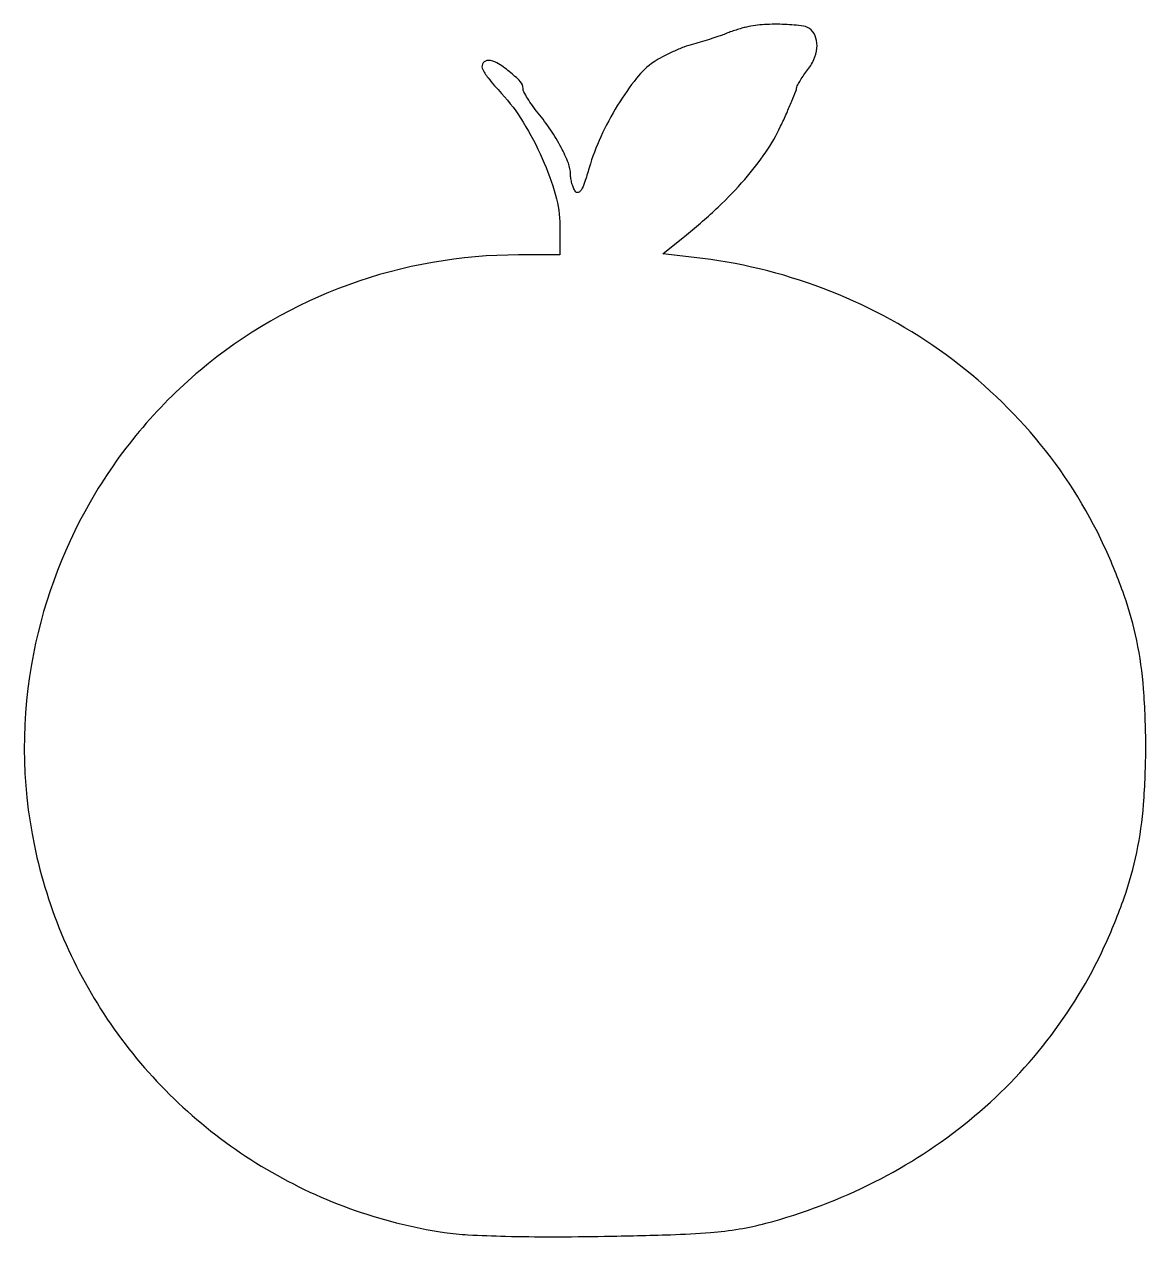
# Model space of a CAD drawing. Extents: x 0 to 213, y 0 to 231.
import ezdxf

# ---------------------------------------------------------------- set-up
doc = ezdxf.new("R2010")
doc.units = 0

msp = doc.modelspace()

# ---------------------------------------------------------------- linework, layer by layer
msp.add_lwpolyline([(137.5, 230.33245, 0.015005), (136.589794, 230.105427, 0.008469), (135.5, 229.778582, 0.008448), (134.410858, 229.411341, 0.013705), (133.5, 229.05856, -0.016743), (132.458043, 228.662266, -0.005368), (130.885772, 228.142589, -0.005348), (129.121947, 227.601242, -0.005957), (127.409012, 227.117608, 0.025178), (125.594924, 226.529275, 0.015416), (123.518368, 225.664058, 0.015442), (121.510125, 224.677827, 0.02641), (119.909059, 223.717698, 0.077279), (116.586441, 220.639413, 0.029918), (112.983797, 215.479113, 0.029331), (109.76455, 209.458389, 0.037383), (107.561208, 203.562554, -0.010041), (106.692402, 200.783419, -0.051531), (106.025751, 199.314512, -0.190836), (105.461829, 198.872639, -0.335302), (104.935219, 199.070578, -0.045051), (104.587355, 199.748372, -0.026657), (104.291852, 200.608757, -0.026522), (104.086898, 201.506307, -0.040762), (104.015313, 202.29966, 0.090731), (103.602128, 204.454195, 0.028761), (102.238667, 207.443343, 0.026957), (100.261737, 210.746209, 0.023504), (97.85437, 213.977844, -0.015562), (96.761461, 215.397339, -0.019276), (95.838471, 216.786447, -0.01792), (95.161113, 217.991506, -0.119627), (95, 218.655264, 0.194322), (94.466857, 219.975266, 0.03125), (92.376274, 221.886447, 0.033258), (90.023741, 223.53638, 0.137134), (88.365141, 224, 0.228625), (87.386925, 223.528042, 0.269502), (87.240131, 222.52455, 0.075797), (88.330766, 220.673958, 0.014656), (90.87944, 217.727657, -0.048014), (95.031093, 212.226777, -0.033505), (98.64812, 205.339403, -0.03407), (101.188479, 198.34706, -0.070206), (102, 192.596001), (102, 187), (94.13099, 187, 0.086997), (61.823307, 181.335793, 0.088179), (33.538635, 165.027562, 0.088177), (12.605579, 139.971057, 0.086988), (1.464556, 109.11901, 0.1012), (2.519922, 72.374031, 0.099895), (17.898041, 38.803553, 0.099438), (45.166139, 13.710368, 0.099304), (80.021738, 1.077827, 0.024871), (84.50719, 0.627736, 0.006652), (91.676059, 0.362552, 0.006163), (100.474541, 0.262735, 0.004175), (110.5, 0.356284, 0.00305), (123.04665, 0.654715, 0.012578), (130.629036, 1.072448, 0.020202), (136.139558, 1.740205, 0.025266), (141.175433, 2.821513, 0.050867), (161.825427, 10.681004, 0.055011), (179.882372, 22.388686, 0.056149), (194.645287, 37.507978, 0.057182), (205.56991, 55.44494, 0.023654), (209.346094, 64.750055, 0.033519), (211.739164, 73.356705, 0.031992), (213.030596, 82.506046, 0.019068), (213.450012, 93.5, 0.019068), (213.030596, 104.493954, 0.031992), (211.739164, 113.643295, 0.033519), (209.346094, 122.249945, 0.023654), (205.56991, 131.55506, 0.066999), (192.463025, 152.157052, 0.064235), (174.207473, 168.896329, 0.063402), (152.064646, 180.626665, 0.062266), (127.552891, 186.525538), (121.605783, 187.193167), (126.052891, 190.802574, 0.018623), (132.110383, 196.105053, 0.024949), (137.163503, 201.372494, 0.027882), (141.151204, 206.521232, 0.041501), (143.983102, 211.463858, 0.004115), (145.140593, 213.993632, 0.005917), (146.120318, 216.253668, 0.00331), (146.91012, 218.171835, 0.089209), (147.022236, 218.708299, -0.113351), (147.137888, 219.154123, -0.015371), (147.612376, 220.001813, -0.017058), (148.249584, 220.984776, -0.013636), (149, 222, 0.058687), (150.305747, 224.14626, 0.081961), (150.894701, 226.309922, 0.0974), (150.714917, 228.258991, 0.125459), (149.8, 229.8, 0.164896), (148.316732, 230.532201, 0.022112), (144.797913, 230.840811, 0.026235), (140.901323, 230.804975, 0.038211)], format="xyb", close=True)

doc.saveas('drawing.dxf')
